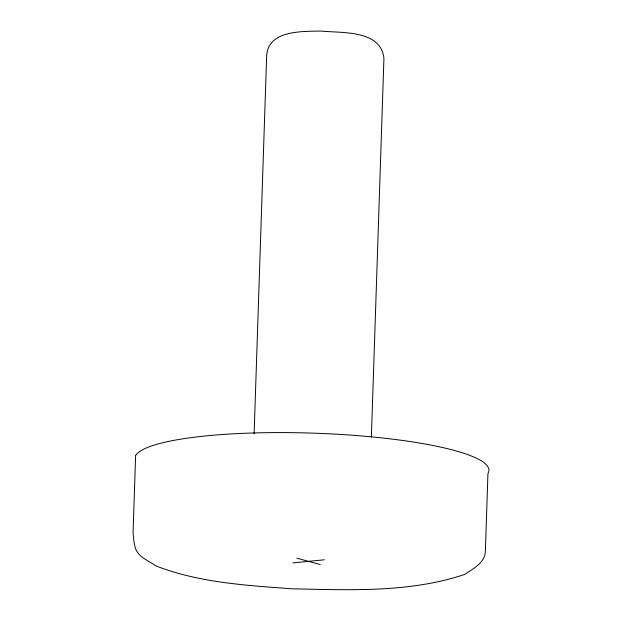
<?xml version="1.0" encoding="UTF-8"?>
<svg xmlns="http://www.w3.org/2000/svg" width="621" height="621" viewBox="0 0 621 621"><rect width="100%" height="100%" fill="white"/><g stroke="black" fill="none" stroke-linecap="round" stroke-linejoin="round"><path stroke-width="0.93" d="M254.121 433.792L266.619 57.039C267.084 29.948 301.946 31.524 320.832 31.05C341.573 33.231 380.921 29.474 383.933 58.421L371.374 437.106M292.763 562.929L324.379 559.785M296.846 558.178L320.296 564.536M135.626 455.55L133.057 533.035C133.802 539.075 133.849 545.385 136.558 550.967C140.866 558.232 149.343 561.143 155.887 565.902C199.007 582.684 245.9 585.347 291.575 588.786C349.32 589.919 409.208 593.024 464.749 574.402C473.256 568.394 485.18 562.968 485.374 550.936L487.943 473.458A177.226 31.384 1.9 0 0 330.349 433.869A177.226 31.384 1.9 0 0 135.626 455.55"/></g></svg>
